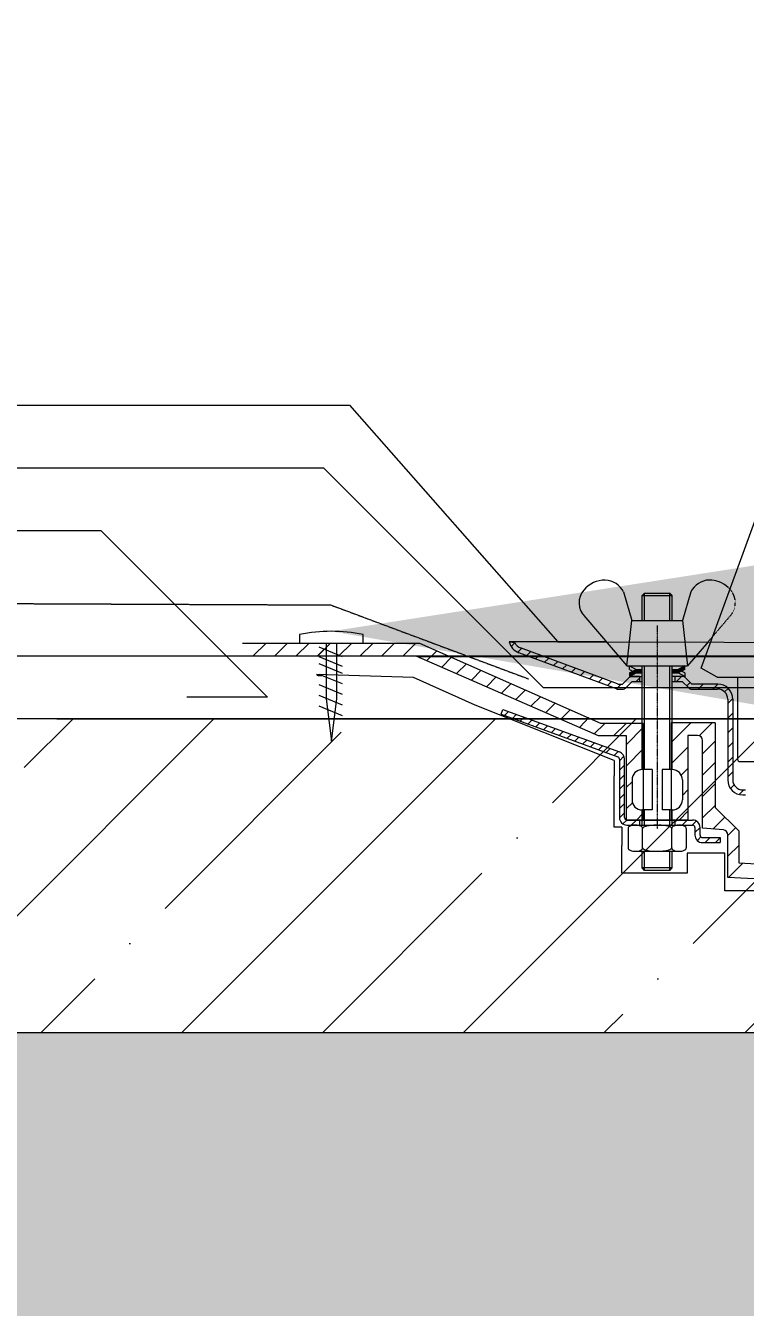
# Model space of a CAD drawing. Header units: millimetres. Extents: x -8689834 to 9419935, y -370377 to 166066.
# Drawn here: x 9053 to 9460, y -362363 to -361639 of the extents above; entities that cross this region are included whole.
import ezdxf
from ezdxf import colors
from ezdxf.entities.mleader import LeaderData, LeaderLine
from ezdxf.math import Vec2, Vec3

# ---------------------------------------------------------------- set-up
doc = ezdxf.new("R2010")
doc.units = ezdxf.units.MM
doc.header["$MEASUREMENT"] = 0
for name, pattern in [('DASH', [0.375, 0.25, -0.125]), ('DASHDOT', [12.7, 6.35, -3.175, 0, -3.175]), ('HIDDEN', [6, 4, -2])]:
    doc.linetypes.add(name, pattern=pattern)
doc.layers.get('0').update_dxf_attribs({"color": 250, "lineweight": 9})
doc.layers.add('_0', color=250, linetype='Continuous', lineweight=9)
doc.styles.add('ISOCPEUR', font='isocpeur.ttf', dxfattribs={"width": 0.7})
doc.styles.add('Архитект', font='isocpeur.ttf', dxfattribs={"width": 0.8, "oblique": 8})
doc.dimstyles.new('R_50', dxfattribs={"dimtxt": 140, "dimasz": 30, "dimexe": 20, "dimexo": 0, "dimgap": 20, "dimtad": 1, "dimdec": 0, "dimrnd": 5, "dimzin": 0, "dimdsep": 46, "dimtxsty": 'ISOCPEUR', "dimblk": 'ARCHTICK', "dimcen": 50, "dimdle": 20, "dimclrd": 256, "dimclre": 256, "dimclrt": 256, "dimadec": 0, "dimazin": 0, "dimtfac": 2, "dimtdec": 0, "dimtofl": 0, "dimtmove": 1, "dimatfit": 3, "dimfxl": 1, "dimtvp": 3, "dimtolj": 1, "dimtzin": 0, "dimarcsym": 0})

# ---------------------------------------------------------------- blocks, each defined once
blk = doc.blocks.new('_ArchTick')
at = {"color": 0, "linetype": 'ByBlock', "const_width": 0.15}
blk.add_lwpolyline([(-0.5, -0.5), (0.5, 0.5)], dxfattribs=at)
blk = doc.blocks.new('*D2117')
at = {"layer": '_0', "lineweight": -2, "ltscale": 500, "transparency": 16777216}
for p, q in [((9620.85, -361215.22), (9620.85, -361112.22)), ((9783.81, -361976.1), (9620.85, -361215.22)), ((9783.81, -361956.93), (9783.81, -361916.93)), ((9783.81, -361956.93), (9823.81, -361956.93)), ((9783.81, -361995.27), (9783.81, -361956.93)), ((9274.57, -361995.27), (9823.81, -361995.27)), ((9783.81, -361995.27), (9783.81, -362035.27))]:
    blk.add_line(p, q, dxfattribs=at)
at = {"layer": '_0', "lineweight": -2, "ltscale": 500, "transparency": 16777216, "xscale": 40, "yscale": 40, "zscale": 40}
for p, rotation in [((9783.81, -361956.93), 270), ((9783.81, -361995.27), 90)]:
    blk.add_blockref('_ArchTick', p, dxfattribs=dict(at, rotation=rotation))
at = {"layer": '_0', "ltscale": 500, "transparency": 16777216, "insert": (9563.35, -361168.97), "char_height": 75, "width": 52.5, "attachment_point": 5, "rotation": 90, "style": 'ISOCPEUR'}
blk.add_mtext('\\A1;20', dxfattribs=at)

msp = doc.modelspace()

# ---------------------------------------------------------------- hatches: boundary and pattern name
at = {"layer": '_0', "linetype": 'Continuous', "lineweight": 0, "ltscale": 0.05, "true_color": 0x000000}
for points in [[(9419, -362002.79), (9419, -362004.78), (9421.69, -362004.78), (9425.49, -362002.79), (9425.49, -362000.8), (9421.69, -362002.79)], [(9400.74, -362004.78), (9400.79, -362002.79), (9398.1, -362002.79), (9394.3, -362004.78), (9394.3, -362006.77), (9398.1, -362004.78)]]:
    msp.add_hatch(color=18, dxfattribs=at).paths.add_polyline_path(points)
h = msp.add_hatch(dxfattribs=at)
h.set_pattern_fill('ANSI35_0002', color=18, scale=70.849572, style=0, pattern_type=2)
h.set_pattern_definition([(45, (209549.81, -1255190.35), (-79.530913, 79.530913), []), (45, (209629.35, -1255190.35), (-79.530913, 79.530913), [140.592119, -28.118424, 0, -28.118424])])
edge = h.paths.add_edge_path()
edge.add_line((9476.3, -362089.79), (9476.3, -362054.8))
edge.add_line((9476.3, -362054.8), (9639.06, -362054.8))
edge.add_line((9639.06, -362054.8), (9639.06, -362032.03))
edge.add_arc((9641.9, -362032.03), 2.85, 152.79255, 180, ccw=False)
edge.add_line((9639.37, -362030.73), (9644.43, -362030.74))
edge.add_arc((9641.9, -362032.03), 2.85, -0.00022, 27.12077, ccw=False)
edge.add_line((9644.75, -362032.03), (9644.75, -362089.77))
edge.add_line((9644.75, -362089.77), (9476.3, -362089.79))
edge = h.paths.add_edge_path()
edge.add_arc((9641.9, -362032.03), 2.85, 152.79255, 180, ccw=False)
edge.add_line((9639.37, -362030.73), (9476.3, -362030.61))
edge.add_line((9476.3, -362030.61), (9476.3, -362054.8))
edge.add_line((9476.3, -362054.8), (9639.06, -362054.8))
edge.add_line((9639.06, -362054.8), (9639.06, -362032.03))
edge = h.paths.add_edge_path()
edge.add_line((9644.43, -362030.74), (9678.22, -362030.76))
edge.add_line((9678.22, -362030.76), (9678.22, -362089.76))
edge.add_line((9678.22, -362089.76), (9644.75, -362089.77))
edge.add_line((9644.75, -362089.77), (9644.75, -362032.03))
edge.add_arc((9641.9, -362032.03), 2.85, 359.99978, 387.12077)
edge = h.paths.add_edge_path()
edge.add_arc((9714.75, -362032.03), 2.85, 154.03281, 180.00022)
edge.add_line((9711.9, -362032.03), (9711.9, -362089.77))
edge.add_line((9711.9, -362089.77), (9678.22, -362089.76))
edge.add_line((9678.22, -362089.76), (9678.22, -362030.76))
edge.add_line((9678.22, -362030.76), (9712.19, -362030.79))
edge = h.paths.add_edge_path()
edge.add_arc((9714.75, -362032.03), 2.85, 154.03281, 180.00022)
edge.add_line((9711.9, -362032.03), (9711.9, -362089.77))
edge.add_line((9711.9, -362089.77), (9880.35, -362089.8))
edge.add_line((9880.35, -362089.8), (9880.35, -362054.8))
edge.add_line((9880.35, -362054.8), (9717.59, -362054.8))
edge.add_line((9717.59, -362054.8), (9717.59, -362032.03))
edge.add_arc((9714.75, -362032.03), 2.85, 0, 25.88051)
edge.add_line((9717.31, -362030.79), (9712.19, -362030.79))
edge = h.paths.add_edge_path()
edge.add_line((9880.35, -362030.92), (9880.35, -362054.8))
edge.add_line((9880.35, -362054.8), (9717.59, -362054.8))
edge.add_line((9717.59, -362054.8), (9717.59, -362032.03))
edge.add_arc((9714.75, -362032.03), 2.85, 360, 385.88051)
edge.add_line((9717.31, -362030.79), (9880.35, -362030.92))
h.paths.add_polyline_path([(9852.57, -362114.43), (9852.57, -362114.43), (9855.4, -362122.83), (9855.4, -362207.73), (13299.84, -362207.73), (13299.2, -362030.61), (9476.3, -362030.61), (8716.66, -362030.61), (8717.79, -362031.74), (8255.43, -362030.61), (8256.07, -362207.73), (9500.58, -362207.73), (9500.57, -362114.71), (9456.19, -362112.06), (9456.19, -362094.16), (9466.62, -362089.8), (9476.3, -362089.8), (9476.3, -362089.8), (9644.75, -362089.8), (9711.9, -362089.8), (9711.9, -362089.77), (9880.35, -362089.8), (9904.2, -362089.8), (9899.83, -362094.16), (9899.83, -362112.06)])
at = {"layer": '_0', "linetype": 'Continuous', "lineweight": 0, "ltscale": 2, "true_color": 0x000000}
h = msp.add_hatch(dxfattribs=at)
h.set_pattern_fill('GRAVEL', color=18, scale=354.247859, style=0)
h.set_pattern_definition([(228.01279, (-20824.604, -372990.333), (-2833.982874, -3188.230733), [47.659, -4718.2584]), (184.96974, (-20856.487, -373025.757), (4250.974311, 354.247859), [81.7845, -8096.6624]), (132.51045, (-20937.964, -373032.842), (3542.478593, -3896.726452), [57.6673, -5709.07]), (267.27369, (-21076.12, -373121.404), (354.247859, 7084.957185), [74.4764, -7373.1584]), (292.833654, (-21079.663, -373195.796), (-1771.239296, 4250.974311), [73.03, -7229.9767]), (357.27369, (-21051.323, -373263.103), (-7084.957185, 354.247859), [74.4764, -7373.1584]), (37.69424, (-20976.931, -373266.646), (-4605.2221703, -3542.4785925), [98.4912, -9750.6187]), (72.25533, (-20898.996, -373206.424), (2479.735015, 7793.4529035), [92.9858, -9205.5988]), (121.429566, (-20870.656, -373117.862), (-2833.982874, 4605.22217), [74.7286, -7398.1382]), (175.23636, (-20909.624, -373054.097), (3896.726452, -354.24786), [85.3142, -4180.395]), (222.397438, (-20994.643, -373047.012), (-4250.974311, -3896.7264518), [110.3298, -10922.657]), (138.81407, (-20725.415, -373124.947), (-2479.735015, 2125.487156), [37.657, -3728.0495]), (171.469234, (-20753.755, -373100.15), (4605.22217, -708.4957185), [71.642, -7092.5776]), (225, (-20824.6, -373089.52), (-4e-14, -354.2479), [50.098, -450.884]), (203.19859, (-20849.4, -373047.01), (1771.239296, 708.49572), [26.9788, -2670.8925]), (291.8014, (-20874.2, -373057.64), (-354.24786, 1062.74358), [38.1536, -1869.5295]), (30.96376, (-20860.03, -373093.064), (1062.74358, 708.49572), [61.9682, -2003.634]), (161.56505, (-20806.89, -373061.18), (708.49572, -354.24786), [44.809, -1075.421]), (16.38954, (-21079.663, -373057.64), (3542.478593, 1062.743578), [62.7727, -6214.5153]), (70.346176, (-21019.44, -373039.927), (-1416.991437, -3896.726452), [52.6628, -5213.6102]), (293.19859, (-20806.89, -372990.333), (-708.49572, 1771.239296), [53.9573, -2643.914]), (343.61046, (-20785.637, -373039.927), (-3542.478593, 1062.743578), [62.7727, -6214.5153]), (339.44395, (-21079.663, -373277.273), (-1771.239296, 708.49572), [60.534, -2966.1612]), (294.77514, (-21022.983, -373298.528), (-1771.239296, 3896.726452), [50.7205, -5021.337]), (66.80141, (-20803.35, -373344.58), (708.49572, 1771.239296), [53.9573, -2643.914]), (17.354025, (-20782.095, -373294.986), (-4605.22217, -1416.991437), [59.383, -5878.8933]), (69.44395, (-20976.93, -373344.58), (-708.49572, -1771.239296), [30.267, -2996.428]), (101.30993, (-20824.604, -373344.58), (-354.24786, 1416.99144), [18.063, -1788.2536]), (165.96376, (-20828.15, -373326.87), (1062.74358, -354.24786), [73.03, -1387.5714]), (186.009006, (-20898.996, -373309.156), (3542.4785925, 354.247859), [67.679, -6700.2168]), (303.69007, (-20860.03, -373124.95), (-354.24786, 708.49572), [51.0903, -1226.1685]), (353.157227, (-20831.689, -373167.457), (6022.213607, -708.4957185), [89.1975, -8830.5357]), (60.9454, (-20743.127, -373178.084), (-1416.991437, -2479.735015), [36.472, -3610.733]), (90, (-20725.4, -373146.2), (-354.248, 354.248), [21.255, -332.993]), (120.25644, (-20906.08, -373298.528), (1416.991437, -2479.735015), [49.2135, -4872.155]), (48.01279, (-20930.879, -373256.018), (2833.982874, 3188.230733), [95.3182, -4670.5993]), (0, (-20867.1, -373185.17), (354.248, 354.248), [92.1044, -262.1434]), (325.30485, (-20775.01, -373185.17), (3542.478593, -2479.735015), [56.0115, -5545.139]), (254.0546, (-20728.957, -373217.05), (-354.24786, -1416.99144), [51.5792, -2527.384]), (207.645975, (-20743.127, -373266.646), (-6730.709326, -3542.4785925), [83.9798, -8314.011]), (175.42608, (-20817.519, -373305.613), (-4605.22217, 354.247859), [88.845, -8795.646])])
edge = h.paths.add_edge_path(flags=17)
edge.add_line((9500.61, -362374.02), (9500.58, -362207.73))
edge.add_line((9500.58, -362207.73), (8255.43, -362207.73))
edge.add_line((8255.43, -362207.73), (8255.43, -362647.6))
edge.add_line((8255.43, -362647.6), (9255.11, -362594.48))
edge.add_arc((9200.13, -362286.34), 313.01, 280.11657, 343.73365)
edge = h.paths.add_edge_path()
edge.add_line((9855.4, -362207.73), (9855.4, -362374.02))
edge.add_arc((9250.23, -362322.56), 607.35, 314.48743, 355.14018, ccw=False)
edge.add_arc((9242.61, -362305.71), 624.76, 267.70945, 313.90332, ccw=False)
edge.add_line((9217.64, -362929.97), (8255.43, -362985.47))
edge.add_line((8255.43, -362985.47), (8255.43, -362987.08))
edge.add_line((8255.43, -362987.08), (13307.13, -362987.08))
edge.add_line((13307.13, -362987.08), (13300.48, -362207.73))
edge.add_line((13300.48, -362207.73), (9855.4, -362207.73))

# ---------------------------------------------------------------- linework, layer by layer
at = {"layer": '_0', "color": 7, "linetype": 'Continuous', "lineweight": 18, "ltscale": 0.05}
for p, q in [((9434.79, -362002.09), (9500.36, -361821.95)), ((9390.86, -361959), (9395.66, -361975.19)), ((9402.78, -361959.67), (9401.36, -361961.09)), ((9401.36, -361961.09), (9418.43, -361961.09)), ((9401.36, -361975.19), (9401.36, -361961.09)), ((9402.78, -361959.67), (9417.01, -361959.67)), ((9402.78, -361975.19), (9402.78, -361959.67)), ((9417.01, -361975.19), (9417.01, -361959.67)), ((9417.01, -361959.67), (9418.43, -361961.09)), ((9418.43, -361975.19), (9418.43, -361961.09)), ((9428.92, -361959), (9424.12, -361975.19)), ((9368.48, -361972.41), (9392.82, -362000.8)), ((9392.82, -362000.8), (9395.66, -361975.19)), ((9395.66, -361975.19), (9424.12, -361975.19)), ((9424.12, -361975.19), (9426.97, -362000.8)), ((9207.9, -361982.99), (9207.9, -361988.17)), ((9243.75, -361988.16), (9243.75, -361983.07)), ((9381.12, -361987.15), (9326.33, -361987.15)), ((9326.33, -361987.15), (9329.47, -361987.65)), ((9438.8, -361987), (9426.97, -362000.8)), ((9275.84, -361988.15), (9175.67, -361988.18)), ((9181.87, -361994.99), (9188.99, -361987.88)), ((9193.94, -361995.09), (9201.05, -361987.98)), ((9206, -361995.18), (9213.11, -361988.07)), ((9243.61, -361988.16), (9207.9, -361988.17)), ((9218.06, -361995.28), (9225.18, -361988.17)), ((9218.07, -361995.18), (9225.19, -361988.07)), ((9232.22, -361995.69), (9218.99, -361990.28)), ((9230.14, -361995.18), (9237.26, -361988.07)), ((9242.22, -361995.18), (9249.33, -361988.07)), ((9254.29, -361995.18), (9261.4, -361988.07)), ((9266.36, -361995.18), (9273.48, -361988.07)), ((9378.07, -362033.24), (9275.84, -361988.15)), ((9280.03, -361997.57), (9285.37, -361992.24)), ((9327.43, -361989.86), (9329.53, -361987.77)), ((9331.13, -361993.1), (9333.33, -361990.91)), ((9386.89, -362013.71), (9331.71, -361993.34)), ((9387.4, -362010.86), (9332.7, -361990.67)), ((9336.19, -361994.99), (9338.4, -361992.78)), ((9341.26, -361996.87), (9343.47, -361994.65)), ((8681.23, -361995.18), (9847.18, -361995.18)), ((9274.57, -361995.27), (9175.67, -361995.29)), ((9232.22, -362001.1), (9218.99, -361995.7)), ((9232.25, -362005), (9219.02, -361999.6)), ((9376.8, -362040.35), (9273.69, -361995.27)), ((9288.43, -362001.25), (9293.76, -361995.92)), ((9296.82, -362004.93), (9302.16, -361999.6)), ((9346.33, -361998.74), (9348.55, -361996.52)), ((9351.4, -362000.61), (9353.62, -361998.39)), ((9356.47, -362002.48), (9358.69, -362000.27)), ((9361.54, -362004.35), (9363.76, -362002.14)), ((9392.82, -362000.8), (9426.97, -362000.8)), ((9394.3, -362000.8), (9398.1, -362002.79)), ((9394.3, -362002.79), (9394.3, -362000.8)), ((9401.36, -362059.35), (9401.36, -362000.8)), ((9402.78, -362059.35), (9402.78, -362000.8)), ((9417.01, -362059.35), (9417.01, -362000.8)), ((9418.43, -362059.35), (9418.43, -362000.8)), ((9425.49, -362000.8), (9421.69, -362002.79)), ((9425.49, -362002.79), (9425.49, -362000.8)), ((9443.73, -362007.2), (9434.79, -362002.09)), ((9272.34, -362007.32), (9217.54, -362005.67)), ((9232.25, -362010.98), (9219.02, -362005.57)), ((9307.18, -362022.89), (9272.34, -362007.32)), ((9305.22, -362008.61), (9310.55, -362003.27)), ((9313.71, -362012.33), (9318.97, -362006.96)), ((9366.62, -362006.23), (9368.83, -362004.01)), ((9371.69, -362008.1), (9373.9, -362005.88)), ((9376.76, -362009.97), (9378.97, -362007.76)), ((9393.73, -362007.61), (9390.3, -362011.04)), ((9394.3, -362004.78), (9398.1, -362002.79)), ((9394.3, -362002.79), (9396.2, -362003.79)), ((9394.3, -362004.78), (9394.3, -362006.77)), ((9394.3, -362006.77), (9398.1, -362004.78)), ((9394.3, -362006.77), (9401.36, -362006.77)), ((9399.95, -362006.77), (9395.74, -362006.77)), ((9397.94, -362009.62), (9399.95, -362007.61)), ((9398.1, -362002.79), (9401.36, -362002.79)), ((9398.1, -362004.78), (9401.36, -362004.78)), ((9399.95, -362006.77), (9399.95, -362009.62)), ((9400.74, -362004.78), (9400.79, -362004.73)), ((9400.79, -362002.79), (9400.79, -362004.78)), ((9418.43, -362002.79), (9421.69, -362002.79)), ((9418.43, -362004.78), (9421.69, -362004.78)), ((9425.49, -362006.77), (9418.43, -362006.77)), ((9419, -362004.78), (9419, -362002.79)), ((9419.87, -362006.77), (9419.87, -362009.62)), ((9420.79, -362009.62), (9423.64, -362006.77)), ((9421.23, -362006.77), (9421.23, -362006.77)), ((9425.49, -362002.79), (9421.69, -362004.78)), ((9425.49, -362006.77), (9421.69, -362004.78)), ((9425.49, -362004.78), (9423.59, -362003.79)), ((9425.49, -362004.78), (9425.49, -362006.77)), ((9429.52, -362011.04), (9426.09, -362007.61)), ((9443.73, -362007.2), (9678.32, -362007.2)), ((9455.24, -362007.28), (9455.24, -362053.37)), ((9232.25, -362016.95), (9219.02, -362011.55)), ((9322.07, -362015.99), (9327.4, -362010.65)), ((9330.21, -362019.55), (9335.54, -362014.22)), ((9381.83, -362011.84), (9384.04, -362009.63)), ((9386.9, -362013.71), (9389.57, -362011.04)), ((9387.87, -362013.89), (9390.3, -362013.89)), ((9388.38, -362011.04), (9390.3, -362011.04)), ((9395.74, -362009.62), (9392.31, -362013.05)), ((9395.74, -362009.62), (9401.37, -362009.62)), ((9399.93, -362009.62), (9399.95, -362009.59)), ((9418.45, -362009.62), (9424.08, -362009.62)), ((9427.51, -362013.05), (9424.08, -362009.62)), ((9426.57, -362012.11), (9428.58, -362010.1)), ((9444.06, -362011.04), (9429.52, -362011.04)), ((9429.52, -362013.89), (9444.05, -362013.89)), ((9433.06, -362013.89), (9435.91, -362011.04)), ((9441.33, -362013.89), (9444.17, -362011.04)), ((9448, -362015.48), (9450.02, -362013.47)), ((9232.25, -362022.93), (9219.02, -362017.52)), ((9232.25, -362028.91), (9219.02, -362023.5)), ((9385.51, -362054.26), (9307.18, -362022.89)), ((9338.8, -362023.32), (9344.13, -362017.98)), ((9347.19, -362026.99), (9352.53, -362021.66)), ((9449.75, -362022.01), (9452.58, -362019.17)), ((9449.75, -362019.58), (9449.75, -362065.1)), ((9452.59, -362019.58), (9452.59, -362065.1)), ((13299.2, -362030.61), (8255.43, -362030.61)), ((9321.7, -362028.06), (9322.67, -362025.38)), ((9321.7, -362028.06), (9387.63, -362052.05)), ((9322.67, -362025.38), (9388.6, -362049.38)), ((9325.89, -362026.55), (9323.67, -362028.77)), ((9330.31, -362028.16), (9328.09, -362030.38)), ((9334.73, -362029.77), (9332.51, -362031.99)), ((9355.59, -362030.67), (9360.92, -362025.34)), ((9366.14, -362035.29), (9371.31, -362029.89)), ((9418.45, -362023.93), (9418.43, -362023.93)), ((9449.75, -362030.27), (9452.59, -362027.43)), ((9339.15, -362031.38), (9336.93, -362033.6)), ((9343.57, -362032.99), (9341.35, -362035.21)), ((9347.99, -362034.6), (9345.77, -362036.82)), ((9352.41, -362036.21), (9350.19, -362038.43)), ((9356.83, -362037.82), (9354.61, -362040.04)), ((9374.39, -362039.14), (9380.29, -362033.24)), ((9402.07, -362033.24), (9378.07, -362033.24)), ((9385.25, -362040.35), (9392.37, -362033.24)), ((9392.52, -362045.15), (9402.07, -362035.61)), ((9402.07, -362033.24), (9402.07, -362087.8)), ((9417.72, -362032.89), (9417.72, -362087.8)), ((9442.67, -362032.89), (9417.72, -362032.89)), ((9418.43, -362043.38), (9428.92, -362032.89)), ((9433.87, -362040.02), (9441, -362032.89)), ((9442.67, -362032.89), (9442.67, -362080.65)), ((9449.75, -362038.54), (9452.59, -362035.7)), ((9361.25, -362039.43), (9359.03, -362041.65)), ((9365.68, -362041.03), (9363.46, -362043.25)), ((9370.1, -362042.64), (9367.88, -362044.86)), ((9374.52, -362044.25), (9372.3, -362046.47)), ((9392.52, -362040.35), (9376.8, -362040.35)), ((9392.52, -362087.77), (9392.52, -362040.35)), ((9427.28, -362040.01), (9427.28, -362087.8)), ((9432.71, -362040.01), (9427.28, -362040.01)), ((9435.55, -362092.42), (9435.55, -362042.85)), ((9435.55, -362050.41), (9442.67, -362043.29)), ((9449.75, -362046.81), (9452.59, -362043.96)), ((9378.94, -362045.86), (9376.72, -362048.08)), ((9383.36, -362047.47), (9381.14, -362049.69)), ((9387.78, -362049.08), (9385.56, -362051.3)), ((9391.1, -362051.79), (9388.57, -362054.32)), ((9392.52, -362057.23), (9402.07, -362047.68)), ((9418.43, -362055.46), (9427.28, -362046.61)), ((9449.75, -362055.08), (9452.59, -362052.23)), ((9385.51, -362054.26), (9385.51, -362062.84)), ((9388.57, -362053.39), (9388.57, -362086.38)), ((9391.41, -362056.86), (9388.57, -362059.7)), ((9391.41, -362086.38), (9391.41, -362053.39)), ((9407.05, -362059.35), (9401.36, -362059.35)), ((9407.05, -362059.35), (9407.05, -362082.11)), ((9418.43, -362059.35), (9412.74, -362059.35)), ((9412.74, -362059.35), (9412.74, -362082.11)), ((9423.51, -362062.46), (9427.28, -362058.69)), ((9435.55, -362062.48), (9442.67, -362055.37)), ((9456.66, -362054.8), (9468.04, -362054.8)), ((9385.52, -362091.75), (9385.51, -362062.84)), ((9391.41, -362062.24), (9388.57, -362065.08)), ((9392.52, -362069.3), (9395.67, -362066.15)), ((9395.67, -362065.04), (9395.67, -362076.42)), ((9424.12, -362065.04), (9424.12, -362076.42)), ((9449.75, -362063.35), (9452.59, -362060.5)), ((9391.41, -362067.62), (9388.57, -362070.46)), ((9391.41, -362073), (9388.57, -362075.85)), ((9424.12, -362073.91), (9427.28, -362070.76)), ((9435.55, -362074.55), (9442.67, -362067.44)), ((9451.32, -362070.04), (9453.37, -362067.99)), ((9456.24, -362073.39), (9458.83, -362070.8)), ((9458.28, -362070.8), (9459.7, -362070.8)), ((9458.28, -362073.64), (9459.7, -362073.64)), ((9391.41, -362078.38), (9388.57, -362081.23)), ((9392.52, -362081.37), (9395.89, -362078)), ((9435.55, -362086.63), (9442.67, -362079.51)), ((9442.67, -362080.65), (9456.19, -362094.16)), ((9391.41, -362083.76), (9388.57, -362086.6)), ((9392.75, -362087.8), (9390.56, -362089.99)), ((9427.28, -362087.8), (9392.52, -362087.8)), ((9392.84, -362087.8), (9402.07, -362087.8)), ((9392.97, -362087.8), (9402.07, -362087.8)), ((9398.13, -362087.8), (9395.29, -362090.65)), ((9398.16, -362087.8), (9402.07, -362083.89)), ((9399.95, -362087.8), (9399.95, -362090.65)), ((9407.05, -362082.11), (9401.36, -362082.11)), ((9401.36, -362090.65), (9401.36, -362082.11)), ((9402.07, -362087.8), (9426.98, -362087.8)), ((9402.78, -362090.65), (9402.78, -362082.11)), ((9418.43, -362082.11), (9412.74, -362082.11)), ((9417.01, -362090.65), (9417.01, -362082.11)), ((9417.72, -362087.8), (9429.83, -362087.8)), ((9418.43, -362090.65), (9418.43, -362082.11)), ((9421.1, -362087.8), (9419.87, -362089.03)), ((9419.87, -362087.8), (9419.87, -362090.65)), ((9422.31, -362087.8), (9427.28, -362082.83)), ((9426.84, -362087.8), (9424, -362090.65)), ((9431.99, -362088.39), (9429.74, -362090.65)), ((9441.36, -362092.89), (9448.14, -362086.12)), ((9389.86, -362091.75), (9385.52, -362091.75)), ((9389.86, -362091.75), (9389.86, -362102.21)), ((9392.84, -362090.65), (9399.95, -362090.65)), ((9393.47, -362092.55), (9393.47, -362103.54)), ((9397.58, -362090.65), (9422.22, -362090.65)), ((9399.95, -362090.65), (9402.07, -362090.65)), ((9401.68, -362103.54), (9401.68, -362092.54)), ((9402.07, -362090.65), (9419.87, -362090.65)), ((9409.9, -362090.65), (9409.9, -362090.65)), ((9409.9, -362090.65), (9409.9, -362090.65)), ((9418.11, -362103.54), (9418.11, -362092.55)), ((9419.87, -362090.65), (9429.83, -362090.65)), ((9426.33, -362092.55), (9426.33, -362103.54)), ((9434.09, -362092.03), (9431.25, -362094.88)), ((9431.25, -362092.07), (9431.25, -362096.28)), ((9434.09, -362096.28), (9434.09, -362092.07)), ((9447.28, -362093.38), (9435.55, -362092.42)), ((9449.89, -362096.44), (9454.17, -362092.15)), ((9449.89, -362120.29), (9449.89, -362096.22)), ((9456.19, -362112.06), (9456.19, -362094.16)), ((9389.86, -362117.84), (9389.86, -362102.21)), ((9434.55, -362097.32), (9432.58, -362099.29)), ((9435.52, -362097.7), (9445.48, -362097.7)), ((9435.52, -362100.55), (9445.48, -362100.55)), ((9439.91, -362097.7), (9437.06, -362100.55)), ((9445.48, -362097.88), (9442.8, -362100.55)), ((9445.48, -362097.7), (9445.48, -362100.55)), ((9449.89, -362108.25), (9456.19, -362101.96)), ((9397.58, -362105.45), (9422.22, -362105.45)), ((9401.36, -362114.84), (9401.36, -362105.45)), ((9402.78, -362116.26), (9402.78, -362105.45)), ((9417.01, -362116.26), (9417.01, -362105.45)), ((9418.43, -362114.84), (9418.43, -362105.45)), ((9448.08, -362106.53), (9426.79, -362106.53)), ((9426.79, -362106.53), (9426.8, -362117.83)), ((9448.09, -362127.76), (9448.08, -362106.53)), ((9426.8, -362117.83), (9389.86, -362117.84)), ((9418.43, -362114.84), (9401.36, -362114.84)), ((9402.78, -362116.26), (9401.36, -362114.84)), ((9417.01, -362116.26), (9402.78, -362116.26)), ((9417.01, -362116.26), (9418.43, -362114.84)), ((9450.16, -362120.31), (9458.28, -362112.19)), ((9500.57, -362114.71), (9456.19, -362112.06)), ((9500.61, -362122.83), (9449.89, -362120.29)), ((9487.01, -362127.75), (9448.09, -362127.76)), ((8255.43, -362207.73), (13300.48, -362207.73))]:
    msp.add_line(p, q, dxfattribs=at)
at = {"layer": '_0', "color": 7, "linetype": 'DASHDOT', "lineweight": 18, "ltscale": 0.05}
msp.add_line((9409.89, -361977.94), (9409.9, -362092.74), dxfattribs=at)
at = {"layer": '_0', "color": 7, "linetype": 'Continuous', "lineweight": 18, "ltscale": 0.05, "flags": 128}
for points in [[(8047.91, -360967.87), (8047.91, -361261.67), (8639.73, -361853.49), (9236.13, -361853.49), (9353.72, -361987.15), (13302.01, -361995.18)], [(8681.23, -361888.91), (9221.43, -361888.91), (9345.42, -362012.9), (13302.01, -362012.9)], [(8660.48, -361924.34), (9095.69, -361924.34), (9189.75, -362018.4), (9144.21, -362018.4)], [(9222.97, -361988.17), (9222.97, -362019.43), (9225.97, -362043.33), (9228.95, -362019.43), (9228.94, -361988.16)], [(9070.9, -362030.61), (13302.26, -362030.61)]]:
    msp.add_lwpolyline(points, dxfattribs=at)
at = {"layer": '_0', "color": 7, "linetype": 'HIDDEN', "lineweight": 18, "ltscale": 0.05, "flags": 128}
msp.add_lwpolyline([(8346.86, -361660.81), (8650.17, -361963.9), (9225.49, -361966.36), (9337.19, -362008.1)], dxfattribs=at)
at = {"layer": '_0', "color": 7, "linetype": 'DASH', "lineweight": 18, "ltscale": 0.05, "flags": 128}
msp.add_lwpolyline([(9438.8, -361987), (9450.8, -361972.97, 0.438128), (9449.92, -361956.44)], format="xyb", dxfattribs=at)
at = {"layer": '_0', "color": 7, "linetype": 'Continuous', "lineweight": 18, "ltscale": 0.05}
for centre, radius, start, end in [((9376.95, -361965.14), 11.17, 139.91175, 224.49581), ((9380.54, -361968.17), 15.87, 89.91974, 139.92287), ((9380.18, -361964.17), 11.87, 25.79965, 88.20276), ((9439.62, -361964.18), 11.89, 91.86898, 154.17285), ((9439.24, -361968.17), 15.87, 47.65595, 90.09138), ((9225.65, -362071.68), 90.44, 78.45354, 101.31791), ((9334.67, -361985.33), 8.54, 192.29488, 249.73761), ((9334.67, -361985.33), 5.69, 204.03029, 249.73761), ((9220.66, -361971.53), 34.65, 265.12413, 270.0119), ((9395.74, -362009.62), 2.85, 88.36727, 135), ((9424.08, -362009.62), 2.85, 45, 91.63273), ((9387.87, -362011.04), 2.85, 249.73761, 270.00061), ((9388.38, -362008.2), 2.85, 249.73761, 270.00062), ((9390.3, -362011.04), 2.85, 270.00057, 315), ((9429.52, -362011.04), 2.85, 225, 269.99998), ((9444.05, -362019.58), 8.54, 359.99989, 89.99975), ((9444.05, -362019.58), 5.69, 0, 89.99998), ((9432.71, -362042.85), 2.85, 0, 90), ((9387.14, -362053.39), 1.42, 359.99964, 69.99964), ((9387.14, -362053.39), 4.27, 359.99964, 69.99964), ((9401.36, -362065.04), 5.69, 90, 180), ((9418.43, -362065.04), 5.69, 0, 90), ((9456.66, -362053.37), 1.42, 179.99992, 269.99984), ((9458.28, -362065.1), 8.54, 179.99989, 269.99975), ((9458.28, -362065.1), 5.69, 179.99989, 269.99998), ((9401.36, -362076.42), 5.69, 180, 270), ((9418.43, -362076.42), 5.69, 270, 0), ((9392.84, -362086.38), 4.27, 179.99964, 269.99964), ((9392.84, -362086.38), 1.42, 179.99964, 269.99964), ((9429.83, -362092.07), 4.27, 359.99964, 89.99964), ((9394.56, -362092.59), 1.1, 135.57289, 177.98123), ((9395.75, -362093.71), 2.72, 113.27903, 136.22718), ((9397.44, -362097.79), 7.15, 88.92755, 112.81211), ((9397.8, -362097.39), 6.74, 65.40067, 89.18391), ((9399.53, -362093.54), 2.51, 41.61166, 64.7861), ((9400.62, -362092.58), 1.06, 0.65756, 42.0302), ((9402.23, -362092.57), 0.547, 138.63988, 180.09421), ((9403, -362093.23), 1.56, 118.83354, 139.27498), ((9405.28, -362097.54), 6.44, 102.13101, 118.02969), ((9409.44, -362116.57), 25.91, 89.8988, 102.30229), ((9410.55, -362114.94), 24.28, 76.89654, 89.31767), ((9414.74, -362096.98), 5.84, 60.76874, 77.01552), ((9416.86, -362093.14), 1.45, 39.35187, 59.89148), ((9417.57, -362092.57), 0.537, 359.67934, 39.8053), ((9419.2, -362092.59), 1.09, 137.15459, 177.15171), ((9420.29, -362093.57), 2.55, 115.13767, 137.63431), ((9421.99, -362097.37), 6.72, 91.119, 114.51677), ((9422.35, -362097.79), 7.15, 67.18793, 91.07248), ((9424.05, -362093.71), 2.72, 43.7729, 66.72101), ((9425.23, -362092.59), 1.1, 2.01891, 44.4272), ((9429.83, -362092.07), 1.42, 359.99964, 89.99964), ((9447.04, -362096.22), 2.85, 0, 85.30749), ((9435.52, -362096.28), 4.27, 179.99964, 269.99977), ((9435.52, -362096.28), 1.42, 179.99964, 269.99975), ((9394.56, -362103.5), 1.1, 182.01867, 224.42705), ((9395.75, -362102.39), 2.72, 223.77276, 246.72094), ((9397.44, -362098.3), 7.15, 247.18786, 271.07243), ((9397.77, -362098.6), 6.84, 270.43334, 294.09228), ((9399.49, -362102.5), 2.58, 294.67192, 317.53957), ((9400.6, -362103.51), 1.08, 317.03794, 358.17767), ((9402.25, -362103.52), 0.567, 182.24298, 222.90407), ((9403.06, -362102.79), 1.66, 222.10447, 241.85108), ((9405.38, -362098.28), 6.73, 242.62093, 258.12677), ((9409.49, -362079.06), 26.38, 257.96536, 270.27715), ((9409.92, -362071.7), 33.75, 269.49289, 274.95027), ((9411.05, -362083.61), 21.78, 274.69753, 282.0139), ((9414.14, -362097.51), 7.55, 281.00498, 295.90883), ((9416.61, -362102.63), 1.86, 296.59991, 315.59621), ((9417.52, -362103.51), 0.598, 314.50062, 355.24029), ((9419.21, -362103.5), 1.1, 182.99596, 223.97614), ((9420.35, -362102.43), 2.66, 223.38503, 245.95924), ((9422.05, -362098.48), 6.96, 246.49716, 270.05597), ((9422.24, -362097.04), 8.4, 269.87793, 280.65911), ((9422.75, -362099.6), 5.8, 280.29833, 294.12328), ((9424.05, -362102.39), 2.72, 293.27905, 316.22722), ((9425.23, -362103.5), 1.1, 315.57293, 357.98132)]:
    msp.add_arc(centre, radius, start, end, dxfattribs=at)

# ---------------------------------------------------------------- dimensions: what is measured, and where the dimension line sits
at = {"layer": '_0', "color": 1, "ltscale": 500}
dim = msp.add_linear_dim(base=(9783.81, -361956.93), p1=(9274.57, -361995.27), p2=(9783.81, -361956.93), angle=90, text='20', dimstyle='R_50', override={"dimtxt": 75, "dimasz": 40, "dimexe": 40, "dimpost": '\\X', "dimdle": 40}, dxfattribs=at)
dim.commit()
dim.dimension.update_dxf_attribs({"geometry": '*D2117', "text_midpoint": (9620.85, -361195.22), "dimtype": 160})

# ---------------------------------------------------------------- leaders
at = {"layer": '_0', "lineweight": 15}
ml = msp.add_multileader_mtext('Standard', dxfattribs=at)
ml.set_content('\\A1;{\\Q0;\\W0.7;\\C7;Монтажная пена для\\Pфиксации слива}', color=256, style='Архитект')
ml.set_leader_properties()
ml.build(insert=Vec2(0, 0))
ml.multileader.update_dxf_attribs({"text_left_attachment_type": 6, "text_right_attachment_type": 6, "dogleg_length": 50, "arrow_head_size": 265.69})
ctx = ml.context
ctx.base_point, ctx.char_height, ctx.arrow_head_size, ctx.landing_gap_size, ctx.plane_origin = Vec3(2701.07, -359707.38), 265.6859, 265.69, 118.01, Vec3(15783.57, -362072.04)
ctx.left_attachment, ctx.right_attachment = 6, 6
notes = []
notes.append((ctx, [(0, (1, 1, 0), (5438.96, -359707.38), (-1, 0), 65.54, [(1, [(7612.54, -362620.52)], 0, [])])]))
ctx.mtext.insert, ctx.mtext.width, ctx.mtext.defined_height, ctx.mtext.flow_direction = Vec3(2819.08, -359361.99), 8689.9377, 2557.11, 5
ml = msp.add_multileader_mtext('Standard', dxfattribs=at)
ml.set_content('\\A1;{\\Q0;\\W0.7;\\C7;Прижимной металлический фланец}', color=256, style='Архитект')
ml.set_leader_properties()
ml.build(insert=Vec2(0, 0))
ml.multileader.update_dxf_attribs({"text_left_attachment_type": 6, "text_right_attachment_type": 6, "dogleg_length": 50, "arrow_head_size": 265.69})
ctx = ml.context
ctx.base_point, ctx.char_height, ctx.arrow_head_size, ctx.landing_gap_size, ctx.plane_origin = Vec3(10710.17, -360474.33), 265.6859, 265.69, 118.01, Vec3(31041.47, -357258.49)
ctx.left_attachment, ctx.right_attachment, ctx.text_align_type = 6, 6, 2
notes.append((ctx, [(1, (1, 1, 0), (10623.38, -360474.33), (1, 0), 86.79, [(0, [(9225.83, -361981.24), (10079.77, -361988.63)], 0, [])])]))
ctx.mtext.insert, ctx.mtext.width, ctx.mtext.defined_height, ctx.mtext.alignment, ctx.mtext.flow_direction = Vec3(14863.94, -360128.94), 18692.742, 2557.11, 3, 5
for ctx, leaders in notes:
    for number, flags, end, landing, length, lines in leaders:
        leader = LeaderData()
        leader.index, (leader.has_last_leader_line, leader.has_dogleg_vector, leader.attachment_direction) = number, flags
        leader.last_leader_point, leader.dogleg_vector, leader.dogleg_length = Vec3(end), Vec3(landing), length
        for number, points, colour, breaks in lines:
            line = LeaderLine()
            line.index, line.vertices, line.color, line.breaks = number, Vec3.list(points), colors.encode_raw_color(colour), breaks
            leader.lines.append(line)
        ctx.leaders.append(leader)

doc.saveas('drawing.dxf')
